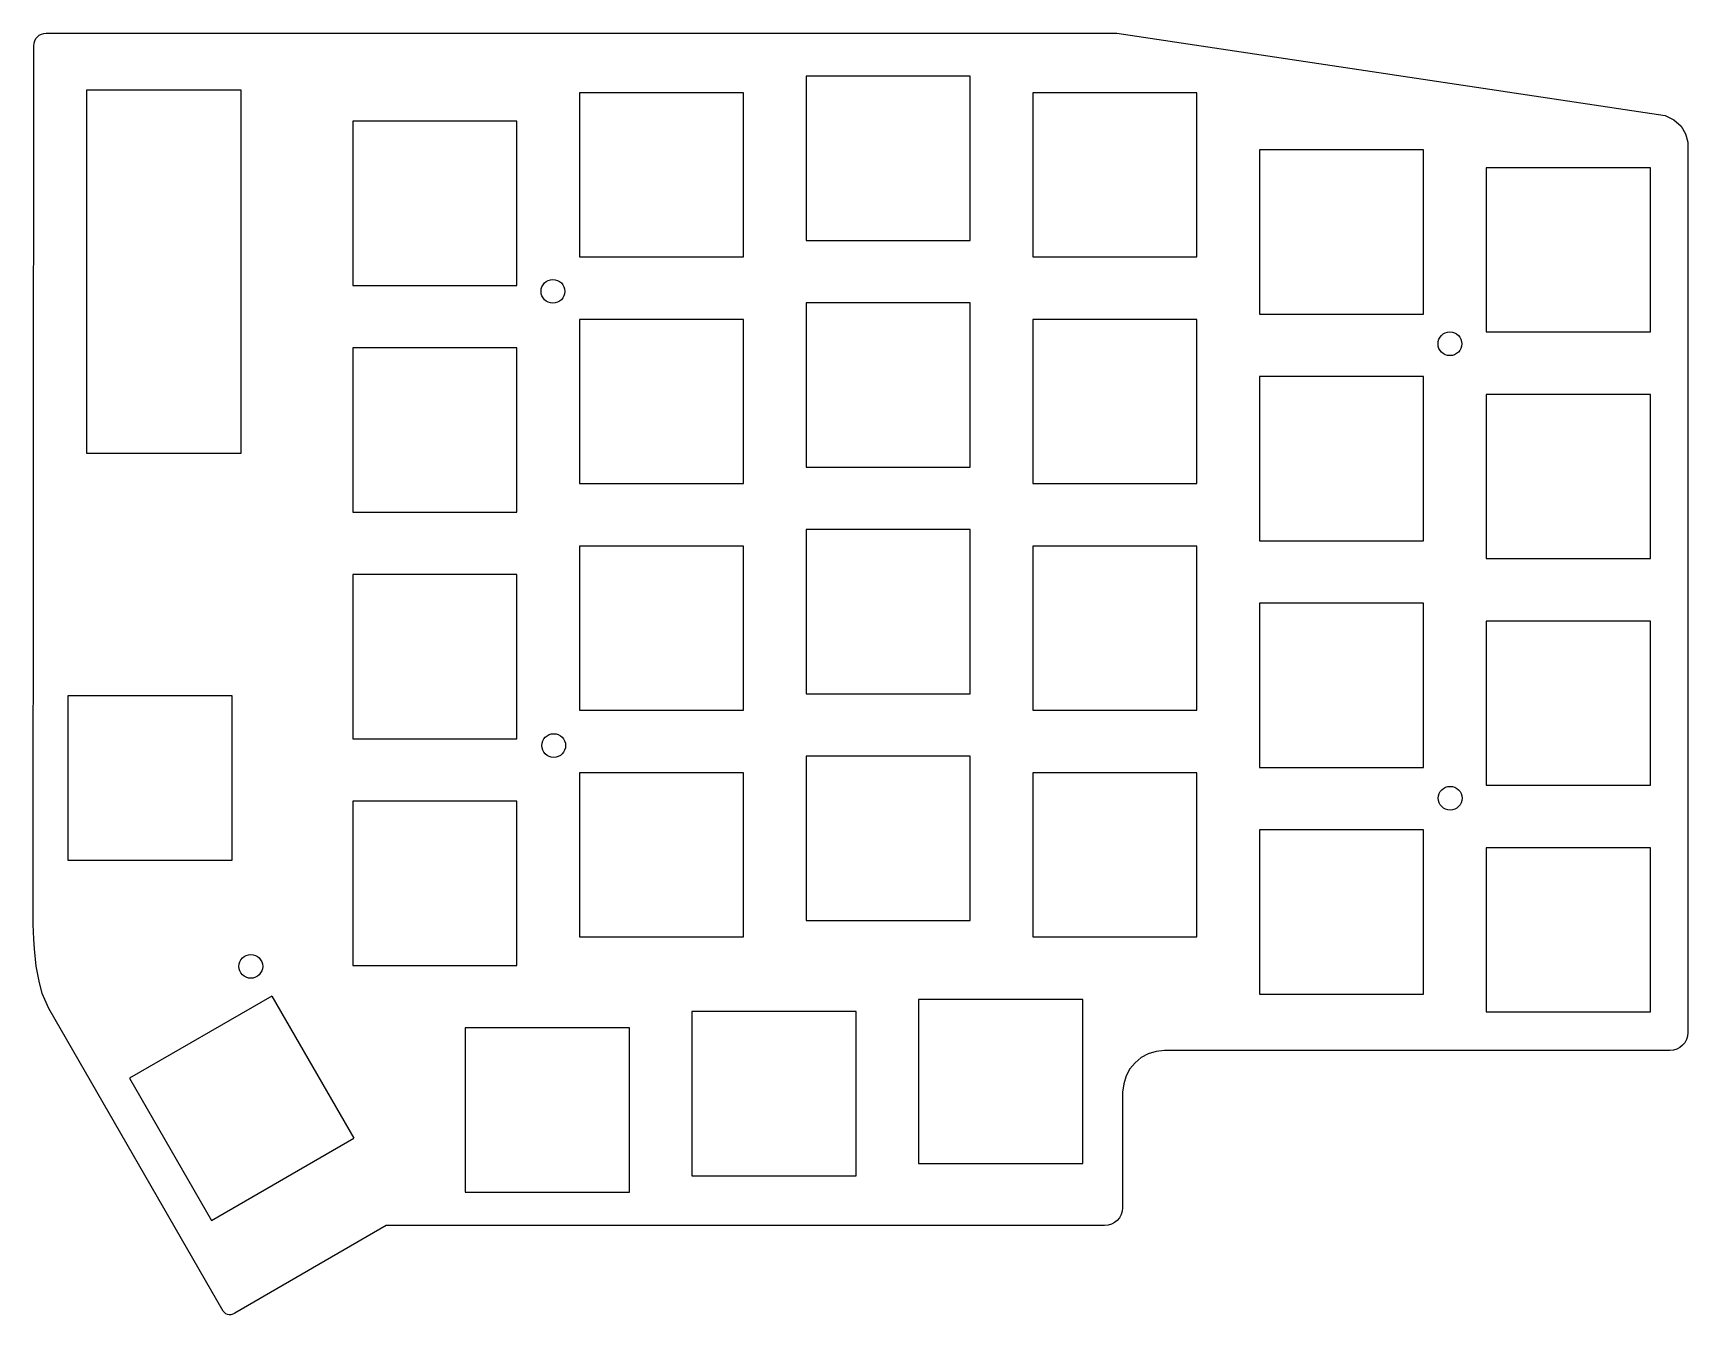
# Model space of a CAD drawing. Header units: millimetres. Extents: x 35 to 174, y 0 to 108.
import ezdxf

# ---------------------------------------------------------------- set-up
doc = ezdxf.new("R2010")
doc.units = ezdxf.units.MM
doc.layers.add('Sketch025', color=7, linetype='CONTINUOUS')

msp = doc.modelspace()

# ---------------------------------------------------------------- linework, layer by layer
at = {"layer": 'Sketch025'}
for p, q in [((35.269, 107.0127), (35.3301, 107.2098)), ((35.3301, 107.2098), (35.4269, 107.3882)), ((35.4269, 107.3882), (35.555, 107.5436)), ((35.555, 107.5436), (35.7104, 107.6717)), ((35.7104, 107.6717), (35.8888, 107.7685)), ((35.8888, 107.7685), (36.0859, 107.8296)), ((36.0859, 107.8296), (36.3011, 107.8511)), ((36.3011, 107.8511), (126.2507, 107.8544)), ((126.2507, 107.8544), (172.3422, 100.9201)), ((35.1917, 32.9244), (35.247, 106.797)), ((35.247, 106.797), (35.269, 107.0127)), ((39.6767, 103.0514), (39.6767, 72.5514)), ((52.6767, 103.0514), (39.6767, 103.0514)), ((52.6767, 72.5514), (52.6767, 103.0514)), ((100.1467, 104.2314), (100.1467, 90.4314)), ((113.9467, 104.2314), (100.1467, 104.2314)), ((113.9467, 90.4314), (113.9467, 104.2314)), ((81.0967, 102.8414), (81.0967, 89.0414)), ((94.8967, 102.8414), (81.0967, 102.8414)), ((94.8967, 89.0414), (94.8967, 102.8414)), ((119.1967, 102.8414), (119.1967, 89.0414)), ((132.9967, 102.8414), (119.1967, 102.8414)), ((132.9967, 89.0414), (132.9967, 102.8414)), ((62.0467, 100.4414), (62.0467, 86.6414)), ((75.8467, 100.4414), (62.0467, 100.4414)), ((75.8467, 86.6414), (75.8467, 100.4414)), ((172.3422, 100.9201), (173.0586, 100.575)), ((173.0586, 100.575), (173.6801, 100.0312)), ((173.6801, 100.0312), (174.0484, 99.3962)), ((174.0484, 99.3962), (174.2516, 98.685)), ((138.2467, 98.0414), (138.2467, 84.2414)), ((152.0467, 98.0414), (138.2467, 98.0414)), ((152.0467, 84.2414), (152.0467, 98.0414)), ((174.2516, 98.685), (174.2516, 23.8566)), ((157.2967, 96.5414), (157.2967, 82.7414)), ((171.0967, 96.5414), (157.2967, 96.5414)), ((171.0967, 82.7414), (171.0967, 96.5414)), ((100.1467, 90.4314), (113.9467, 90.4314)), ((81.0967, 89.0414), (94.8967, 89.0414)), ((119.1967, 89.0414), (132.9967, 89.0414)), ((62.0467, 86.6414), (75.8467, 86.6414)), ((100.1467, 85.1814), (100.1467, 71.3814)), ((113.9467, 85.1814), (100.1467, 85.1814)), ((113.9467, 71.3814), (113.9467, 85.1814)), ((81.0967, 83.7914), (81.0967, 69.9914)), ((94.8967, 83.7914), (81.0967, 83.7914)), ((94.8967, 69.9914), (94.8967, 83.7914)), ((119.1967, 83.7914), (119.1967, 69.9914)), ((132.9967, 83.7914), (119.1967, 83.7914)), ((132.9967, 69.9914), (132.9967, 83.7914)), ((138.2467, 84.2414), (152.0467, 84.2414)), ((157.2967, 82.7414), (171.0967, 82.7414)), ((62.0467, 81.3914), (62.0467, 67.5914)), ((75.8467, 81.3914), (62.0467, 81.3914)), ((75.8467, 67.5914), (75.8467, 81.3914)), ((138.2467, 78.9914), (138.2467, 65.1914)), ((152.0467, 78.9914), (138.2467, 78.9914)), ((152.0467, 65.1914), (152.0467, 78.9914)), ((157.2967, 77.4914), (157.2967, 63.6914)), ((171.0967, 77.4914), (157.2967, 77.4914)), ((171.0967, 63.6914), (171.0967, 77.4914)), ((39.6767, 72.5514), (52.6767, 72.5514)), ((100.1467, 71.3814), (113.9467, 71.3814)), ((81.0967, 69.9914), (94.8967, 69.9914)), ((119.1967, 69.9914), (132.9967, 69.9914)), ((62.0467, 67.5914), (75.8467, 67.5914)), ((100.1467, 66.1314), (100.1467, 52.3314)), ((113.9467, 66.1314), (100.1467, 66.1314)), ((113.9467, 52.3314), (113.9467, 66.1314)), ((81.0967, 64.7414), (81.0967, 50.9414)), ((94.8967, 64.7414), (81.0967, 64.7414)), ((94.8967, 50.9414), (94.8967, 64.7414)), ((119.1967, 64.7414), (119.1967, 50.9414)), ((132.9967, 64.7414), (119.1967, 64.7414)), ((132.9967, 50.9414), (132.9967, 64.7414)), ((138.2467, 65.1914), (152.0467, 65.1914)), ((157.2967, 63.6914), (171.0967, 63.6914)), ((62.0467, 62.3414), (62.0467, 48.5414)), ((75.8467, 62.3414), (62.0467, 62.3414)), ((75.8467, 48.5414), (75.8467, 62.3414)), ((138.2467, 59.9414), (138.2467, 46.1414)), ((152.0467, 59.9414), (138.2467, 59.9414)), ((152.0467, 46.1414), (152.0467, 59.9414)), ((157.2967, 58.4414), (157.2967, 44.6414)), ((171.0967, 58.4414), (157.2967, 58.4414)), ((171.0967, 44.6414), (171.0967, 58.4414)), ((38.1215, 52.1561), (38.1215, 38.3561)), ((51.9215, 52.1561), (38.1215, 52.1561)), ((51.9215, 38.3561), (51.9215, 52.1561)), ((100.1467, 52.3314), (113.9467, 52.3314)), ((81.0967, 50.9414), (94.8967, 50.9414)), ((119.1967, 50.9414), (132.9967, 50.9414)), ((62.0467, 48.5414), (75.8467, 48.5414)), ((100.1467, 47.0814), (100.1467, 33.2814)), ((113.9467, 47.0814), (100.1467, 47.0814)), ((113.9467, 33.2814), (113.9467, 47.0814)), ((138.2467, 46.1414), (152.0467, 46.1414)), ((81.0967, 45.6914), (81.0967, 31.8914)), ((94.8967, 45.6914), (81.0967, 45.6914)), ((94.8967, 31.8914), (94.8967, 45.6914)), ((119.1967, 45.6914), (119.1967, 31.8914)), ((132.9967, 45.6914), (119.1967, 45.6914)), ((132.9967, 31.8914), (132.9967, 45.6914)), ((157.2967, 44.6414), (171.0967, 44.6414)), ((62.0467, 43.2914), (62.0467, 29.4914)), ((75.8467, 43.2914), (62.0467, 43.2914)), ((75.8467, 29.4914), (75.8467, 43.2914)), ((138.2467, 40.8914), (138.2467, 27.0914)), ((152.0467, 40.8914), (138.2467, 40.8914)), ((152.0467, 27.0914), (152.0467, 40.8914)), ((157.2967, 39.3914), (157.2967, 25.5914)), ((171.0967, 39.3914), (157.2967, 39.3914)), ((171.0967, 25.5914), (171.0967, 39.3914)), ((38.1215, 38.3561), (51.9215, 38.3561)), ((35.2552, 31.7179), (35.1917, 32.9244)), ((100.1467, 33.2814), (113.9467, 33.2814)), ((35.3187, 30.8924), (35.2552, 31.7179)), ((35.4457, 29.4319), (35.3187, 30.8924)), ((81.0967, 31.8914), (94.8967, 31.8914)), ((119.1967, 31.8914), (132.9967, 31.8914)), ((35.6997, 28.1619), (35.4457, 29.4319)), ((62.0467, 29.4914), (75.8467, 29.4914)), ((35.9664, 27.1459), (35.6997, 28.1619)), ((36.5252, 25.8759), (35.9664, 27.1459)), ((55.2433, 26.9195), (43.2921, 20.0195)), ((55.2433, 26.9195), (62.1433, 14.9684)), ((109.5967, 26.6414), (109.5967, 12.8414)), ((123.3967, 26.6414), (109.5967, 26.6414)), ((123.3967, 12.8414), (123.3967, 26.6414)), ((138.2467, 27.0914), (152.0467, 27.0914)), ((51.1765, 0.4533), (36.5252, 25.8759)), ((90.5444, 25.6131), (90.5444, 11.8131)), ((104.3444, 25.6131), (90.5444, 25.6131)), ((104.3444, 11.8131), (104.3444, 25.6131)), ((157.2967, 25.5914), (171.0967, 25.5914)), ((71.4967, 24.2414), (71.4967, 10.4414)), ((85.2967, 24.2414), (71.4967, 24.2414)), ((85.2967, 10.4414), (85.2967, 24.2414)), ((174.2516, 23.8566), (174.2141, 23.5428)), ((129.5602, 22.2768), (128.903, 22.073)), ((130.2661, 22.3478), (129.5602, 22.2768)), ((172.7276, 22.3479), (130.2661, 22.3478)), ((173.047, 22.3757), (172.7276, 22.3479)), ((173.3287, 22.4631), (173.047, 22.3757)), ((173.5835, 22.6013), (173.3287, 22.4631)), ((173.8054, 22.7844), (173.5835, 22.6013)), ((173.9885, 23.0063), (173.8054, 22.7844)), ((174.1267, 23.2611), (173.9885, 23.0063)), ((174.2141, 23.5428), (174.1267, 23.2611)), ((127.7906, 21.3233), (127.3634, 20.8054)), ((128.3085, 21.7505), (127.7906, 21.3233)), ((128.903, 22.073), (128.3085, 21.7505)), ((43.2921, 20.0195), (50.1921, 8.0684)), ((126.8371, 19.5537), (126.7409, 18.8452)), ((127.0409, 20.2109), (126.8371, 19.5537)), ((127.3634, 20.8054), (127.0409, 20.2109)), ((126.7409, 18.8452), (126.7398, 9.1138)), ((50.1921, 8.0684), (62.1433, 14.9684)), ((109.5967, 12.8414), (123.3967, 12.8414)), ((90.5444, 11.8131), (104.3444, 11.8131)), ((71.4967, 10.4414), (85.2967, 10.4414)), ((126.622, 8.552), (126.4838, 8.2972)), ((126.7093, 8.8337), (126.622, 8.552)), ((126.7398, 9.1138), (126.7093, 8.8337)), ((64.8665, 7.6362), (52.1415, 0.2697)), ((125.2398, 7.6362), (64.8665, 7.6362)), ((125.5423, 7.6666), (125.2398, 7.6362)), ((125.8239, 7.754), (125.5423, 7.6666)), ((126.0787, 7.8922), (125.8239, 7.754)), ((126.3007, 8.0753), (126.0787, 7.8922)), ((126.4838, 8.2972), (126.3007, 8.0753)), ((51.282, 0.3186), (51.1765, 0.4533)), ((51.399, 0.2189), (51.282, 0.3186)), ((51.5272, 0.155), (51.399, 0.2189)), ((51.666, 0.1275), (51.5272, 0.155)), ((51.8149, 0.137), (51.666, 0.1275)), ((51.9736, 0.1842), (51.8149, 0.137)), ((52.1415, 0.2697), (51.9736, 0.1842))]:
    msp.add_line(p, q, dxfattribs=at)
for centre in [(78.8754, 86.1512), (154.2542, 81.745), (78.9386, 47.9751), (154.2757, 43.55), (53.4841, 29.4215)]:
    msp.add_circle(centre, 1, dxfattribs=at)

doc.saveas('drawing.dxf')
